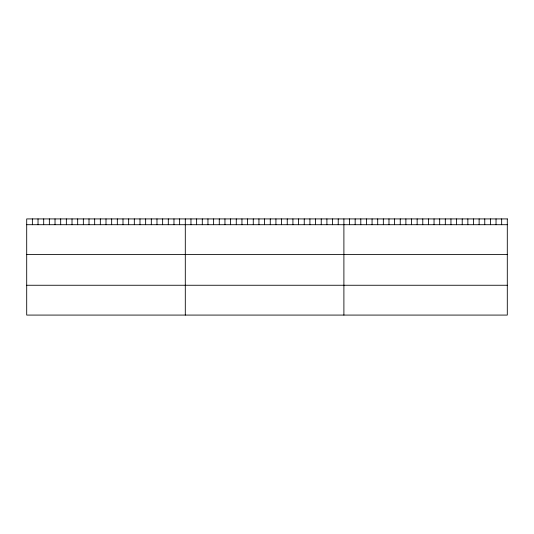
<?xml version="1.0" encoding="UTF-8"?>
<svg xmlns="http://www.w3.org/2000/svg" width="534" height="534" viewBox="0 0 534 534"><rect width="100%" height="100%" fill="white"/><g stroke="black" fill="none" stroke-linecap="round" stroke-linejoin="round"><path stroke-width="0.8" d="M26.7 224.707L507.3 224.707M26.7 254.524L507.3 254.524M26.7 285.256L507.3 285.256M501.666 218.92L501.666 224.707M496.033 218.92L496.033 224.707M490.399 218.92L490.399 224.707M484.759 218.92L484.759 224.707M479.125 218.92L479.125 224.707M473.491 218.92L473.491 224.707M467.857 218.92L467.857 224.707M462.224 218.92L462.224 224.707M456.59 218.92L456.59 224.707M450.956 218.92L450.956 224.707M445.316 218.92L445.316 224.707M439.682 218.92L439.682 224.707M434.049 218.92L434.049 224.707M428.415 218.92L428.415 224.707M422.781 218.92L422.781 224.707M417.147 218.92L417.147 224.707M411.514 218.92L411.514 224.707M405.88 218.92L405.88 224.707M400.24 218.92L400.24 224.707M394.606 218.92L394.606 224.707M388.972 218.92L388.972 224.707M383.339 218.92L383.339 224.707M377.705 218.92L377.705 224.707M372.071 218.92L372.071 224.707M366.437 218.92L366.437 224.707M360.797 218.92L360.797 224.707M355.163 218.92L355.163 224.707M349.53 218.92L349.53 224.707M343.896 218.92L343.896 315.08M338.229 218.92L338.229 224.707M332.569 218.92L332.569 224.707M326.901 218.92L326.901 224.707M321.241 218.92L321.241 224.707M315.574 218.92L315.574 224.707M309.914 218.92L309.914 224.707M304.247 218.92L304.247 224.707M298.579 218.92L298.579 224.707M292.919 218.92L292.919 224.707M287.252 218.92L287.252 224.707M281.592 218.92L281.592 224.707M275.924 218.92L275.924 224.707M270.264 218.92L270.264 224.707M264.597 218.92L264.597 224.707M258.93 218.92L258.93 224.707M253.27 218.92L253.27 224.707M247.602 218.92L247.602 224.707M241.942 218.92L241.942 224.707M236.275 218.92L236.275 224.707M230.615 218.92L230.615 224.707M224.947 218.92L224.947 224.707M219.28 218.92L219.28 224.707M213.62 218.92L213.62 224.707M207.953 218.92L207.953 224.707M202.293 218.92L202.293 224.707M196.625 218.92L196.625 224.707M190.965 218.92L190.965 224.707M185.298 218.92L185.298 315.08M179.631 218.92L179.631 224.707M173.971 218.92L173.971 224.707M168.303 218.92L168.303 224.707M162.643 218.92L162.643 224.707M156.976 218.92L156.976 224.707M151.316 218.92L151.316 224.707M145.648 218.92L145.648 224.707M139.981 218.92L139.981 224.707M134.321 218.92L134.321 224.707M128.654 218.92L128.654 224.707M122.994 218.92L122.994 224.707M117.326 218.92L117.326 224.707M111.666 218.92L111.666 224.707M105.999 218.92L105.999 224.707M100.332 218.92L100.332 224.707M94.672 218.92L94.672 224.707M89.004 218.92L89.004 224.707M83.344 218.92L83.344 224.707M77.677 218.92L77.677 224.707M72.017 218.92L72.017 224.707M66.35 218.92L66.35 224.707M60.682 218.92L60.682 224.707M55.022 218.92L55.022 224.707M49.355 218.92L49.355 224.707M43.695 218.92L43.695 224.707M38.027 218.92L38.027 224.707M32.367 218.92L32.367 224.707M507.3 218.92L26.7 218.92L26.7 315.08L507.3 315.08L507.3 218.92"/></g></svg>
